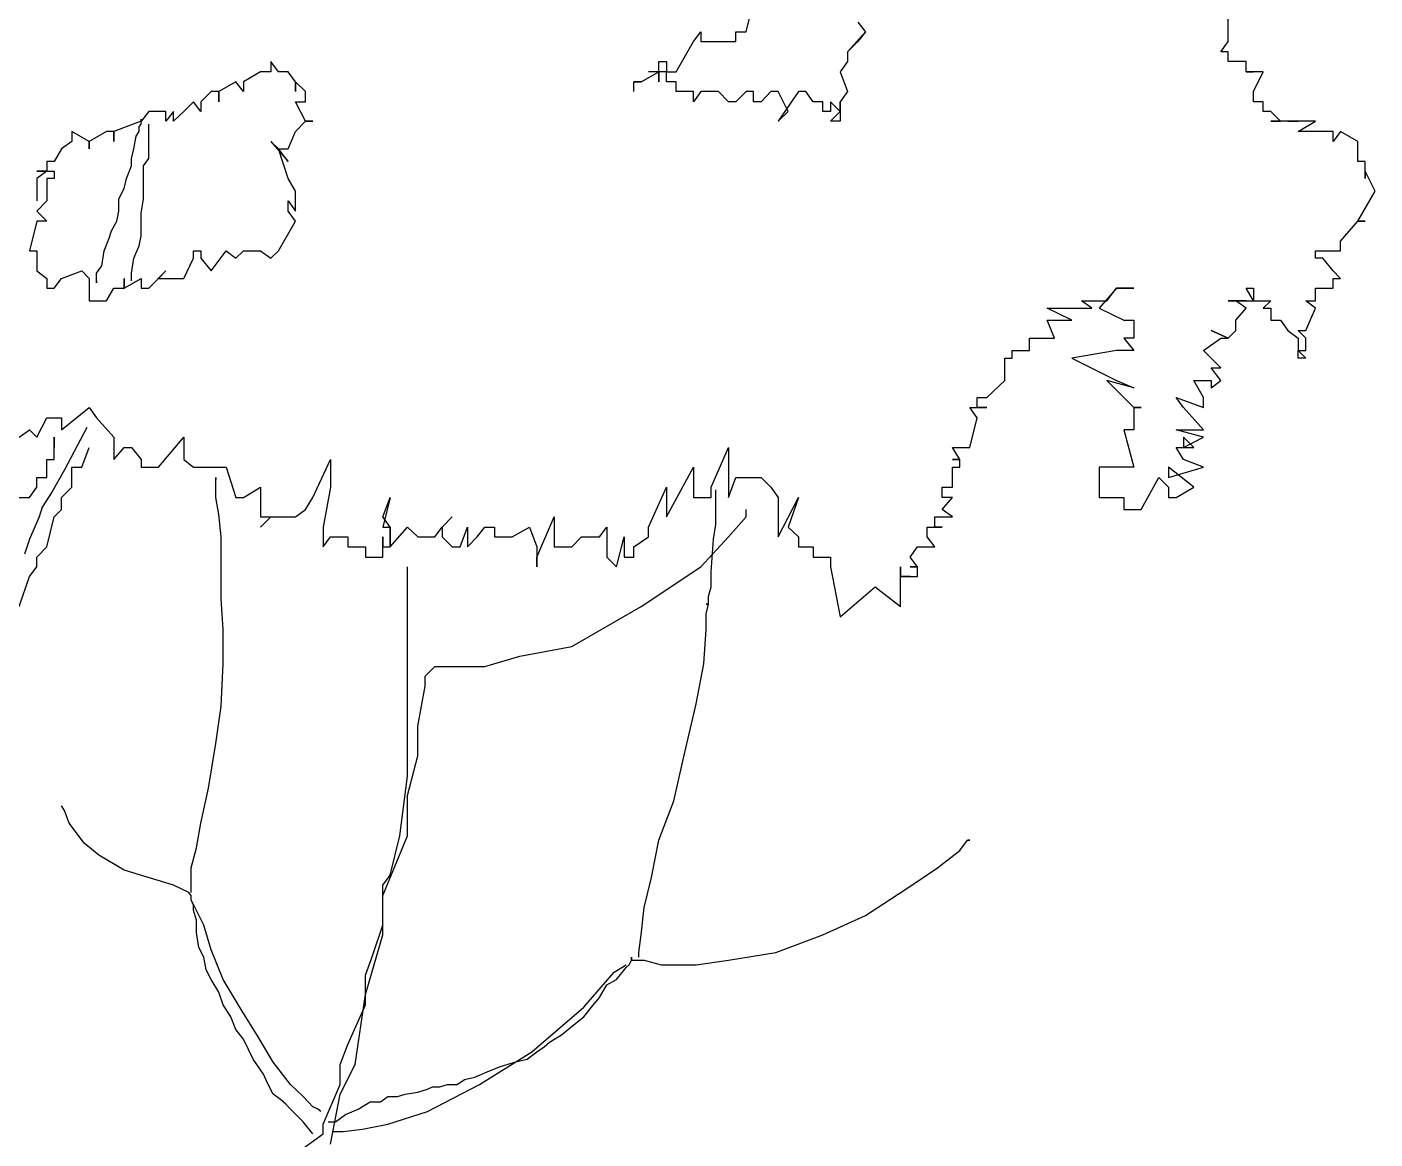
# Model space of a CAD drawing. Extents: x 29.4 to 33.13, y 16.07 to 22.48.
# Drawn here: x 31.247 to 32.826, y 19.064 to 20.366 of the extents above; entities that cross this region are included whole.
import ezdxf

# ---------------------------------------------------------------- set-up
doc = ezdxf.new("R2010")
doc.units = 0
doc.header["$LTSCALE"] = 0.5
doc.header["$MEASUREMENT"] = 0
doc.layers.add('CERCHA', color=7, linetype='CONTINUOUS')

msp = doc.modelspace()

# ---------------------------------------------------------------- linework, layer by layer
at = {"layer": 'CERCHA'}
for p, q in [((32.0897, 20.3604), (32.0984, 20.3953)), ((32.6543, 20.349), (32.6543, 20.3839)), ((32.2206, 20.3718), (32.2293, 20.3604)), ((32.0279, 20.349), (32.0366, 20.3604)), ((32.0366, 20.3604), (32.0366, 20.349)), ((32.0776, 20.3604), (32.0897, 20.3604)), ((32.0776, 20.349), (32.0776, 20.3604)), ((32.2293, 20.3604), (32.2085, 20.3369)), ((32.2085, 20.3369), (32.2293, 20.3604)), ((32.2293, 20.3604), (32.2206, 20.349)), ((32.0078, 20.3134), (32.0279, 20.349)), ((32.0366, 20.349), (32.0776, 20.349)), ((32.2206, 20.349), (32.2085, 20.3369)), ((32.2085, 20.3369), (32.2085, 20.3255)), ((32.6456, 20.3369), (32.6543, 20.349)), ((32.6543, 20.3369), (32.6456, 20.3369)), ((32.6543, 20.3255), (32.6543, 20.3369)), ((31.5331, 20.3255), (31.5331, 20.3134)), ((31.5418, 20.3134), (31.5331, 20.3255)), ((31.9876, 20.3255), (31.9963, 20.3255)), ((31.9876, 20.3134), (31.9876, 20.3255)), ((31.9963, 20.3255), (31.9963, 20.3134)), ((32.2085, 20.3255), (32.1998, 20.3134)), ((32.6752, 20.3255), (32.6543, 20.3255)), ((32.6752, 20.3134), (32.6752, 20.3255)), ((31.521, 20.3134), (31.5008, 20.302)), ((31.5331, 20.3134), (31.521, 20.3134)), ((31.5532, 20.3134), (31.5418, 20.3134)), ((31.5619, 20.302), (31.5532, 20.3134)), ((31.9668, 20.302), (31.9876, 20.3134)), ((31.9876, 20.3134), (31.9755, 20.3134)), ((31.9876, 20.302), (31.9876, 20.3134)), ((31.9876, 20.3134), (31.9876, 20.302)), ((31.9963, 20.3134), (31.9876, 20.3134)), ((31.9963, 20.302), (31.9963, 20.3134)), ((31.9963, 20.3134), (32.0078, 20.3134)), ((32.1998, 20.3134), (32.2085, 20.2906)), ((32.6839, 20.3134), (32.6752, 20.3134)), ((32.6752, 20.3134), (32.6839, 20.3134)), ((32.6953, 20.3134), (32.6752, 20.3134)), ((32.6839, 20.2906), (32.6953, 20.3134)), ((31.4632, 20.2906), (31.4512, 20.2785)), ((31.472, 20.2906), (31.4632, 20.2906)), ((31.4921, 20.302), (31.472, 20.2906)), ((31.472, 20.2785), (31.472, 20.2906)), ((31.472, 20.2906), (31.472, 20.2785)), ((31.5008, 20.2906), (31.4921, 20.302)), ((31.5008, 20.302), (31.5008, 20.2906)), ((31.5619, 20.2906), (31.5619, 20.302)), ((31.5619, 20.302), (31.5619, 20.2906)), ((31.5734, 20.2906), (31.5619, 20.302)), ((31.5734, 20.2785), (31.5734, 20.2906)), ((31.9581, 20.302), (31.9668, 20.302)), ((31.9668, 20.302), (31.9581, 20.302)), ((31.9581, 20.302), (31.9668, 20.302)), ((31.9581, 20.2906), (31.9581, 20.302)), ((32.0078, 20.302), (31.9963, 20.302)), ((32.0078, 20.2906), (32.0078, 20.302)), ((32.0279, 20.2906), (32.0078, 20.2906)), ((32.0279, 20.2785), (32.0279, 20.2906)), ((32.0366, 20.2906), (32.0279, 20.2785)), ((32.0574, 20.2906), (32.0366, 20.2906)), ((32.0689, 20.2785), (32.0574, 20.2906)), ((32.0897, 20.2906), (32.0776, 20.2785)), ((32.0984, 20.2906), (32.0897, 20.2906)), ((32.0984, 20.2785), (32.0984, 20.2906)), ((32.1185, 20.2906), (32.1071, 20.2785)), ((32.1273, 20.2906), (32.1185, 20.2906)), ((32.1387, 20.2671), (32.1273, 20.2906)), ((32.1508, 20.2906), (32.1273, 20.2556)), ((32.1595, 20.2906), (32.1508, 20.2906)), ((32.1682, 20.2785), (32.1595, 20.2906)), ((32.2085, 20.2906), (32.1998, 20.2785)), ((32.6839, 20.2785), (32.6839, 20.2906)), ((31.4424, 20.2785), (31.431, 20.2671)), ((31.4512, 20.2671), (31.4424, 20.2785)), ((31.4512, 20.2785), (31.4512, 20.2671)), ((31.5619, 20.2785), (31.5734, 20.2785)), ((31.5734, 20.2556), (31.5619, 20.2785)), ((32.0776, 20.2785), (32.0689, 20.2785)), ((32.1071, 20.2785), (32.0984, 20.2785)), ((32.1796, 20.2785), (32.1682, 20.2785)), ((32.1796, 20.2671), (32.1796, 20.2785)), ((32.1884, 20.2785), (32.1884, 20.2671)), ((32.1998, 20.2671), (32.1884, 20.2785)), ((32.1998, 20.2785), (32.1998, 20.2556)), ((32.1998, 20.2671), (32.1998, 20.2785)), ((32.1998, 20.2785), (32.1998, 20.2671)), ((32.6953, 20.2785), (32.6839, 20.2785)), ((32.6953, 20.2671), (32.6953, 20.2785)), ((31.3901, 20.2671), (31.3813, 20.2556)), ((31.3813, 20.2523), (31.3813, 20.2583)), ((31.4102, 20.2671), (31.3901, 20.2671)), ((31.4102, 20.2556), (31.4102, 20.2671)), ((31.4189, 20.2671), (31.4102, 20.2556)), ((31.4189, 20.2556), (31.4189, 20.2671)), ((31.431, 20.2671), (31.4189, 20.2556)), ((32.1273, 20.2556), (32.1387, 20.2671)), ((32.1884, 20.2671), (32.1796, 20.2671)), ((32.1884, 20.2556), (32.1998, 20.2671)), ((32.704, 20.2671), (32.6953, 20.2671)), ((32.7154, 20.2556), (32.704, 20.2671)), ((31.3001, 20.2436), (31.3001, 20.2321)), ((31.3202, 20.2321), (31.3001, 20.2436)), ((31.3404, 20.2436), (31.3202, 20.2321)), ((31.3491, 20.2436), (31.3404, 20.2436)), ((31.3813, 20.2556), (31.3491, 20.2436)), ((31.3491, 20.2321), (31.3491, 20.2436)), ((31.3491, 20.2436), (31.3491, 20.2321)), ((31.3753, 20.2382), (31.3786, 20.2436)), ((31.3786, 20.2496), (31.3813, 20.2523)), ((31.3786, 20.2436), (31.3786, 20.2496)), ((31.3901, 20.212), (31.3901, 20.2523)), ((31.5532, 20.2234), (31.5619, 20.2436)), ((31.5619, 20.2436), (31.5734, 20.2556)), ((31.5821, 20.2556), (31.5734, 20.2556)), ((31.5734, 20.2556), (31.5821, 20.2556)), ((32.1998, 20.2556), (32.1884, 20.2556)), ((32.704, 20.2556), (32.7154, 20.2556)), ((32.7363, 20.2556), (32.704, 20.2556)), ((32.7242, 20.2556), (32.7363, 20.2556)), ((32.7564, 20.2556), (32.7242, 20.2556)), ((32.7363, 20.2436), (32.7564, 20.2556)), ((32.7772, 20.2436), (32.7363, 20.2436)), ((32.7772, 20.2321), (32.7772, 20.2436)), ((32.7859, 20.2436), (32.7772, 20.2321)), ((32.8061, 20.2321), (32.7859, 20.2436)), ((31.3001, 20.2321), (31.288, 20.2234)), ((31.3202, 20.2234), (31.3202, 20.2321)), ((31.3202, 20.2321), (31.3202, 20.2234)), ((31.3726, 20.2234), (31.3753, 20.2382)), ((31.5331, 20.2321), (31.5532, 20.2086)), ((31.5418, 20.2234), (31.5331, 20.2321)), ((32.8061, 20.2086), (32.8061, 20.2321)), ((31.288, 20.2234), (31.2793, 20.2086)), ((31.3699, 20.212), (31.3726, 20.2234)), ((31.3699, 20.2033), (31.3699, 20.212)), ((31.384, 20.2033), (31.3901, 20.212)), ((31.5418, 20.2234), (31.5532, 20.2234)), ((31.5532, 20.2086), (31.5418, 20.2234)), ((31.5532, 20.1885), (31.5418, 20.2234)), ((31.2705, 20.1972), (31.2591, 20.1885)), ((31.2591, 20.1972), (31.2793, 20.1972)), ((31.2705, 20.1972), (31.2591, 20.1972)), ((31.2591, 20.1972), (31.2705, 20.1972)), ((31.2705, 20.2086), (31.2705, 20.1972)), ((31.2793, 20.2086), (31.2705, 20.2086)), ((31.2793, 20.1972), (31.2793, 20.1885)), ((31.3639, 20.1885), (31.3699, 20.2033)), ((31.384, 20.165), (31.384, 20.2033)), ((32.8148, 20.2086), (32.8061, 20.2086)), ((32.8148, 20.1885), (32.8148, 20.2086)), ((32.8148, 20.1972), (32.8148, 20.1885)), ((32.8262, 20.1737), (32.8148, 20.1972)), ((31.2591, 20.1885), (31.2591, 20.1623)), ((31.2705, 20.1885), (31.2705, 20.1623)), ((31.2793, 20.1885), (31.2705, 20.1885)), ((31.3612, 20.1771), (31.3639, 20.1885)), ((31.5619, 20.1737), (31.5532, 20.1885)), ((31.2705, 20.1623), (31.2591, 20.1502)), ((31.3551, 20.165), (31.3612, 20.1771)), ((31.3551, 20.1502), (31.3551, 20.165)), ((31.3813, 20.1475), (31.384, 20.165)), ((31.5532, 20.1623), (31.5619, 20.1502)), ((31.5532, 20.1502), (31.5532, 20.1623)), ((31.5619, 20.1502), (31.5619, 20.1737)), ((32.8061, 20.1388), (32.8262, 20.1737)), ((31.2591, 20.1502), (31.2705, 20.1388)), ((31.3525, 20.1388), (31.3551, 20.1502)), ((31.3813, 20.1214), (31.3813, 20.1475)), ((31.5619, 20.1388), (31.5532, 20.1502)), ((31.2591, 20.1388), (31.2504, 20.1039)), ((31.2705, 20.1388), (31.2591, 20.1388)), ((31.3464, 20.1274), (31.3525, 20.1388)), ((31.5418, 20.1039), (31.5619, 20.1388)), ((32.7859, 20.1153), (32.8061, 20.1388)), ((32.8148, 20.1388), (32.8061, 20.1388)), ((32.8061, 20.1388), (32.8148, 20.1388)), ((31.3377, 20.1039), (31.3437, 20.1187)), ((31.3437, 20.1187), (31.3464, 20.1274)), ((31.3786, 20.1099), (31.3813, 20.1214)), ((32.7859, 20.1039), (32.7859, 20.1153)), ((31.2504, 20.1039), (31.2591, 20.1039)), ((31.2591, 20.1039), (31.2591, 20.0804)), ((31.335, 20.0864), (31.3377, 20.1039)), ((31.3726, 20.0952), (31.3786, 20.1099)), ((31.4424, 20.1039), (31.4512, 20.1039)), ((31.4424, 20.0952), (31.4424, 20.1039)), ((31.4512, 20.1039), (31.4512, 20.0952)), ((31.4632, 20.0804), (31.4807, 20.1039)), ((31.4807, 20.1039), (31.4921, 20.0952)), ((31.4921, 20.0952), (31.5008, 20.1039)), ((31.5008, 20.1039), (31.521, 20.1039)), ((31.521, 20.1039), (31.5331, 20.0952)), ((31.5331, 20.0952), (31.5418, 20.1039)), ((32.7564, 20.1039), (32.7859, 20.1039)), ((32.7564, 20.0952), (32.7564, 20.1039)), ((31.329, 20.0777), (31.335, 20.0864)), ((31.3699, 20.0777), (31.3726, 20.0952)), ((31.431, 20.0717), (31.4424, 20.0952)), ((31.4512, 20.0952), (31.4632, 20.0804)), ((32.7651, 20.0952), (32.7564, 20.0952)), ((32.7772, 20.0804), (32.7651, 20.0952)), ((31.2591, 20.0804), (31.2705, 20.0717)), ((31.2705, 20.0717), (31.2705, 20.0603)), ((31.2793, 20.0603), (31.288, 20.0717)), ((31.288, 20.0717), (31.3115, 20.0804)), ((31.3115, 20.0804), (31.3202, 20.0717)), ((31.3202, 20.0717), (31.3202, 20.0455)), ((31.329, 20.0663), (31.329, 20.0777)), ((31.329, 20.069), (31.329, 20.0663)), ((31.329, 20.0663), (31.329, 20.069)), ((31.3612, 20.0603), (31.3813, 20.0717)), ((31.3612, 20.0717), (31.3612, 20.0603)), ((31.3612, 20.0603), (31.3612, 20.0717)), ((31.3699, 20.069), (31.3699, 20.0777)), ((31.3813, 20.0717), (31.3813, 20.0603)), ((31.3901, 20.0603), (31.4102, 20.0804)), ((31.4102, 20.0804), (31.4015, 20.0717)), ((31.4015, 20.0717), (31.431, 20.0717)), ((32.7859, 20.0717), (32.7772, 20.0804)), ((32.7772, 20.0717), (32.7859, 20.0717)), ((32.7772, 20.0603), (32.7772, 20.0717)), ((31.2705, 20.0603), (31.2793, 20.0603)), ((31.3404, 20.0455), (31.3491, 20.0603)), ((31.3491, 20.0603), (31.3612, 20.0603)), ((31.3813, 20.0603), (31.3901, 20.0603)), ((32.5234, 20.0603), (32.5033, 20.0368)), ((32.512, 20.0455), (32.5234, 20.0603)), ((32.5436, 20.0603), (32.5234, 20.0603)), ((32.5234, 20.0603), (32.5436, 20.0603)), ((32.6752, 20.0603), (32.6839, 20.0603)), ((32.6839, 20.0455), (32.6752, 20.0603)), ((32.6839, 20.0603), (32.6839, 20.0455)), ((32.7564, 20.0603), (32.7772, 20.0603)), ((32.7564, 20.0455), (32.7564, 20.0603)), ((31.3202, 20.0455), (31.3404, 20.0455)), ((32.4422, 20.0368), (32.4945, 20.0368)), ((32.471, 20.0227), (32.4422, 20.0368)), ((32.4825, 20.0455), (32.512, 20.0455)), ((32.4945, 20.0368), (32.4825, 20.0455)), ((32.5033, 20.0368), (32.5321, 20.0227)), ((32.6543, 20.0455), (32.6839, 20.0455)), ((32.6752, 20.0455), (32.6543, 20.0455)), ((32.6631, 20.0455), (32.6752, 20.0455)), ((32.6752, 20.0368), (32.6631, 20.0455)), ((32.6631, 20.0227), (32.6752, 20.0368)), ((32.6839, 20.0455), (32.704, 20.0455)), ((32.704, 20.0455), (32.6953, 20.0368)), ((32.6953, 20.0368), (32.704, 20.0368)), ((32.704, 20.0368), (32.704, 20.0227)), ((32.745, 20.0455), (32.7564, 20.0455)), ((32.7564, 20.0368), (32.745, 20.0455)), ((32.745, 20.0106), (32.7564, 20.0368)), ((32.4422, 20.0227), (32.471, 20.0227)), ((32.4509, 20.0018), (32.4422, 20.0227)), ((32.5321, 20.0227), (32.5436, 20.0227)), ((32.5436, 20.0227), (32.5436, 20.0018)), ((32.6631, 20.0106), (32.6631, 20.0227)), ((32.704, 20.0227), (32.7154, 20.0227)), ((32.7154, 20.0227), (32.7242, 20.0106)), ((32.6342, 20.0106), (32.6543, 20.0018)), ((32.6543, 20.0018), (32.6342, 20.0106)), ((32.6543, 20.0018), (32.6631, 20.0106)), ((32.7242, 20.0106), (32.7363, 20.0018)), ((32.7363, 20.0106), (32.745, 20.0106)), ((32.745, 20.0018), (32.7363, 20.0106)), ((32.4214, 20.0018), (32.4509, 20.0018)), ((32.4214, 19.9871), (32.4214, 20.0018)), ((32.5321, 20.0018), (32.5436, 19.9871)), ((32.5436, 20.0018), (32.5321, 20.0018)), ((32.6255, 19.9871), (32.6456, 20.0018)), ((32.6456, 20.0018), (32.6543, 20.0018)), ((32.7363, 20.0018), (32.7363, 19.9871)), ((32.745, 19.9871), (32.745, 20.0018)), ((32.3925, 19.9783), (32.4012, 19.9783)), ((32.3925, 19.9522), (32.3925, 19.9783)), ((32.4012, 19.9871), (32.4214, 19.9871)), ((32.4012, 19.9783), (32.4012, 19.9871)), ((32.5234, 19.9871), (32.471, 19.9783)), ((32.471, 19.9783), (32.5234, 19.9522)), ((32.5436, 19.9871), (32.5234, 19.9871)), ((32.6456, 19.9669), (32.6255, 19.9871)), ((32.7363, 19.9871), (32.745, 19.9871)), ((32.7363, 19.9783), (32.7363, 19.9871)), ((32.7363, 19.9871), (32.745, 19.9783)), ((32.745, 19.9783), (32.7363, 19.9783)), ((32.6342, 19.9669), (32.6456, 19.9669)), ((32.6456, 19.9522), (32.6342, 19.9669)), ((32.3717, 19.932), (32.3925, 19.9522)), ((32.512, 19.9522), (32.5436, 19.9206)), ((32.5436, 19.9434), (32.512, 19.9522)), ((32.5234, 19.9522), (32.5436, 19.9434)), ((32.6141, 19.9522), (32.6342, 19.9522)), ((32.6255, 19.932), (32.6141, 19.9522)), ((32.6342, 19.9434), (32.6456, 19.9522)), ((32.6342, 19.9522), (32.6342, 19.9434)), ((32.3603, 19.932), (32.3717, 19.932)), ((32.3603, 19.9206), (32.3603, 19.932)), ((32.5932, 19.932), (32.6255, 19.9206)), ((32.602, 19.9206), (32.5932, 19.932)), ((32.6255, 19.9206), (32.6255, 19.932)), ((31.288, 19.8944), (31.3202, 19.9206)), ((31.3202, 19.9206), (31.329, 19.9085)), ((32.3515, 19.9206), (32.3717, 19.9206)), ((32.3603, 19.9085), (32.3515, 19.9206)), ((32.3717, 19.9206), (32.3603, 19.9206)), ((32.5436, 19.9206), (32.5436, 19.8944)), ((32.5523, 19.9206), (32.5436, 19.9206)), ((32.5436, 19.9206), (32.5523, 19.9206)), ((32.6255, 19.8944), (32.602, 19.9206)), ((31.2383, 19.8857), (31.2504, 19.8944)), ((31.2504, 19.8944), (31.2591, 19.8857)), ((31.2591, 19.8857), (31.2705, 19.9085)), ((31.2705, 19.9085), (31.288, 19.9085)), ((31.288, 19.9085), (31.288, 19.8944)), ((31.3175, 19.8971), (31.2914, 19.8474)), ((31.329, 19.9085), (31.3491, 19.8857)), ((32.3515, 19.8736), (32.3603, 19.9085)), ((32.5321, 19.8944), (32.5436, 19.8508)), ((32.5436, 19.8944), (32.5321, 19.8944)), ((32.5932, 19.8944), (32.6255, 19.8944)), ((32.6255, 19.8857), (32.5932, 19.8944)), ((31.2793, 19.8736), (31.2793, 19.8857)), ((31.2793, 19.8857), (31.2793, 19.8736)), ((31.2793, 19.8595), (31.2793, 19.8857)), ((31.3491, 19.8857), (31.3491, 19.8595)), ((31.4015, 19.8508), (31.431, 19.8857)), ((31.431, 19.8857), (31.431, 19.8595)), ((32.602, 19.8736), (32.6255, 19.8857)), ((32.602, 19.8857), (32.602, 19.8736)), ((32.6141, 19.8736), (32.602, 19.8857)), ((31.3115, 19.8508), (31.3202, 19.8736)), ((31.3491, 19.8595), (31.3612, 19.8736)), ((31.3612, 19.8736), (31.3699, 19.8736)), ((31.3699, 19.8736), (31.3813, 19.8595)), ((32.0487, 19.8273), (32.0689, 19.8736)), ((32.0689, 19.8736), (32.0689, 19.8152)), ((32.3314, 19.8736), (32.3515, 19.8736)), ((32.3401, 19.8595), (32.3314, 19.8736)), ((32.5932, 19.8736), (32.6141, 19.8736)), ((32.602, 19.8595), (32.5932, 19.8736)), ((31.2705, 19.8595), (31.2793, 19.8595)), ((31.2705, 19.8387), (31.2705, 19.8595)), ((31.2914, 19.8474), (31.2766, 19.8212)), ((31.3001, 19.8508), (31.3115, 19.8508)), ((31.3001, 19.8273), (31.3001, 19.8508)), ((31.3813, 19.8595), (31.3813, 19.8508)), ((31.3813, 19.8508), (31.4015, 19.8508)), ((31.431, 19.8595), (31.4424, 19.8508)), ((31.4424, 19.8508), (31.4807, 19.8508)), ((31.4807, 19.8508), (31.4921, 19.8152)), ((31.5821, 19.8152), (31.6029, 19.8595)), ((31.6029, 19.8595), (31.6029, 19.8273)), ((31.9963, 19.7924), (32.0279, 19.8508)), ((32.0279, 19.8508), (32.0279, 19.8152)), ((32.3314, 19.8595), (32.3401, 19.8595)), ((32.3401, 19.8595), (32.3314, 19.8595)), ((32.3314, 19.8508), (32.3401, 19.8508)), ((32.3314, 19.8273), (32.3314, 19.8508)), ((32.3401, 19.8508), (32.3401, 19.8595)), ((32.5033, 19.8508), (32.5033, 19.8152)), ((32.5436, 19.8508), (32.5033, 19.8508)), ((32.5845, 19.8387), (32.6255, 19.8508)), ((32.5845, 19.8508), (32.5845, 19.8387)), ((32.6141, 19.8273), (32.5845, 19.8508)), ((32.6255, 19.8508), (32.602, 19.8595)), ((31.2591, 19.8387), (31.2705, 19.8387)), ((31.2591, 19.8273), (31.2591, 19.8387)), ((31.4686, 19.8387), (31.4686, 19.836)), ((31.4686, 19.8152), (31.4686, 19.8387)), ((32.0689, 19.8152), (32.0776, 19.8387)), ((32.0776, 19.8387), (32.1071, 19.8387)), ((32.1071, 19.8387), (32.1185, 19.8273)), ((32.5523, 19.8011), (32.5731, 19.8387)), ((32.5731, 19.8387), (32.5845, 19.8273)), ((31.2383, 19.8152), (31.2504, 19.8152)), ((31.2504, 19.8152), (31.2591, 19.8273)), ((31.2766, 19.8212), (31.2652, 19.8038)), ((31.288, 19.8152), (31.3001, 19.8273)), ((31.288, 19.8011), (31.288, 19.8152)), ((31.472, 19.795), (31.4686, 19.8152)), ((31.4921, 19.8152), (31.5008, 19.8152)), ((31.5008, 19.8152), (31.521, 19.8273)), ((31.521, 19.8273), (31.521, 19.7924)), ((31.5734, 19.8011), (31.5821, 19.8152)), ((31.6029, 19.8273), (31.5942, 19.7803)), ((31.6727, 19.8152), (31.664, 19.7803)), ((31.664, 19.7924), (31.6727, 19.8152)), ((31.9755, 19.7803), (31.9963, 19.8273)), ((31.9963, 19.8273), (31.9963, 19.7924)), ((32.0279, 19.8152), (32.0487, 19.8152)), ((32.0487, 19.8152), (32.0487, 19.8273)), ((32.0541, 19.7836), (32.0541, 19.8239)), ((32.1185, 19.8273), (32.1273, 19.8152)), ((32.1273, 19.7689), (32.1508, 19.8152)), ((32.1273, 19.8152), (32.1273, 19.7689)), ((32.1508, 19.8152), (32.1387, 19.7803)), ((32.3193, 19.8273), (32.3314, 19.8273)), ((32.3193, 19.8152), (32.3193, 19.8273)), ((32.3314, 19.8152), (32.3193, 19.8152)), ((32.3193, 19.8011), (32.3314, 19.8152)), ((32.5033, 19.8152), (32.5321, 19.8152)), ((32.5321, 19.8152), (32.5321, 19.8011)), ((32.5845, 19.8273), (32.5845, 19.8152)), ((32.5845, 19.8152), (32.5932, 19.8152)), ((32.5932, 19.8152), (32.6141, 19.8273)), ((31.2652, 19.8038), (31.2618, 19.7924)), ((31.2793, 19.7924), (31.288, 19.8011)), ((31.5619, 19.7924), (31.5734, 19.8011)), ((32.0897, 19.7924), (32.0897, 19.8011)), ((32.3314, 19.7924), (32.3193, 19.8011)), ((32.5321, 19.8011), (32.5523, 19.8011)), ((31.2618, 19.7924), (31.2504, 19.7662)), ((31.2705, 19.7574), (31.2793, 19.7924)), ((31.4747, 19.7689), (31.472, 19.795)), ((31.521, 19.7803), (31.5331, 19.7924)), ((31.5331, 19.7924), (31.521, 19.7803)), ((31.521, 19.7924), (31.5331, 19.7924)), ((31.5331, 19.7924), (31.5619, 19.7924)), ((31.6727, 19.7803), (31.664, 19.7924)), ((31.7452, 19.7924), (31.7338, 19.7803)), ((31.7338, 19.7803), (31.7452, 19.7924)), ((31.8446, 19.7454), (31.8647, 19.7924)), ((31.8647, 19.7924), (31.8647, 19.7574)), ((32.0514, 19.7662), (32.0541, 19.7836)), ((32.0689, 19.7689), (32.0897, 19.7924)), ((32.3106, 19.7924), (32.3314, 19.7924)), ((32.3106, 19.7803), (32.3106, 19.7924)), ((31.4747, 19.6963), (31.4747, 19.7689)), ((31.5942, 19.7803), (31.5942, 19.7574)), ((31.5942, 19.7574), (31.6029, 19.7689)), ((31.6029, 19.7689), (31.623, 19.7689)), ((31.623, 19.7689), (31.623, 19.7574)), ((31.664, 19.7803), (31.6727, 19.7803)), ((31.664, 19.7689), (31.664, 19.7574)), ((31.664, 19.7454), (31.664, 19.7689)), ((31.6727, 19.7574), (31.6929, 19.7803)), ((31.6727, 19.7803), (31.6727, 19.7574)), ((31.6727, 19.7574), (31.6727, 19.7803)), ((31.6929, 19.7803), (31.705, 19.7689)), ((31.705, 19.7689), (31.7251, 19.7689)), ((31.7251, 19.7689), (31.7338, 19.7803)), ((31.7338, 19.7803), (31.7338, 19.7689)), ((31.7338, 19.7689), (31.7452, 19.7574)), ((31.7546, 19.7574), (31.7634, 19.7803)), ((31.7634, 19.7803), (31.7634, 19.7574)), ((31.7634, 19.7574), (31.7748, 19.7689)), ((31.7748, 19.7689), (31.7835, 19.7803)), ((31.7835, 19.7803), (31.7949, 19.7803)), ((31.7949, 19.7803), (31.7949, 19.7689)), ((31.7949, 19.7689), (31.8157, 19.7689)), ((31.8157, 19.7689), (31.8359, 19.7803)), ((31.8359, 19.7803), (31.8446, 19.7574)), ((31.8856, 19.7574), (31.897, 19.7689)), ((31.897, 19.7689), (31.9178, 19.7689)), ((31.9178, 19.7689), (31.9265, 19.7803)), ((31.9265, 19.7803), (31.9265, 19.7454)), ((31.9379, 19.7339), (31.9467, 19.7689)), ((31.9467, 19.7689), (31.9467, 19.7454)), ((31.9581, 19.7574), (31.9755, 19.7689)), ((31.9755, 19.7689), (31.9755, 19.7803)), ((32.0366, 19.7339), (32.0689, 19.7689)), ((32.1387, 19.7803), (32.1508, 19.7689)), ((32.1508, 19.7689), (32.1508, 19.7574)), ((32.3018, 19.7803), (32.3193, 19.7803)), ((32.3018, 19.7689), (32.3018, 19.7803)), ((32.3106, 19.7574), (32.3018, 19.7689)), ((32.3193, 19.7803), (32.3106, 19.7803)), ((31.2504, 19.7662), (31.2444, 19.7487)), ((31.2591, 19.7454), (31.2705, 19.7574)), ((31.623, 19.7574), (31.6439, 19.7574)), ((31.6439, 19.7574), (31.6439, 19.7454)), ((31.664, 19.7574), (31.6727, 19.7574)), ((31.7452, 19.7574), (31.7546, 19.7574)), ((31.8446, 19.7574), (31.8446, 19.7339)), ((31.8647, 19.7574), (31.8856, 19.7574)), ((31.9581, 19.7454), (31.9581, 19.7574)), ((32.0487, 19.7279), (32.0514, 19.7662)), ((32.1508, 19.7574), (32.1682, 19.7574)), ((32.1682, 19.7574), (32.1682, 19.7454)), ((32.2817, 19.7454), (32.2904, 19.7574)), ((32.2904, 19.7574), (32.3106, 19.7574)), ((31.2591, 19.7339), (31.2591, 19.7454)), ((31.6439, 19.7454), (31.664, 19.7454)), ((31.8446, 19.7339), (31.8446, 19.7454)), ((31.9265, 19.7454), (31.9379, 19.7339)), ((31.9467, 19.7454), (31.9581, 19.7454)), ((32.1682, 19.7454), (32.1884, 19.7454)), ((32.1884, 19.7454), (32.1884, 19.7339)), ((32.2904, 19.7339), (32.2817, 19.7454)), ((31.2383, 19.6876), (31.2504, 19.7225)), ((31.2504, 19.7225), (31.2591, 19.7339)), ((31.6929, 19.4889), (31.6929, 19.7339)), ((31.9668, 19.6876), (32.0366, 19.7339)), ((32.0487, 19.7104), (32.0487, 19.7279)), ((32.1884, 19.7339), (32.1998, 19.6755)), ((32.2703, 19.7339), (32.2703, 19.7225)), ((32.2703, 19.7339), (32.2703, 19.7225)), ((32.2703, 19.6876), (32.2703, 19.7339)), ((32.2703, 19.7225), (32.2904, 19.7225)), ((32.2817, 19.7225), (32.2703, 19.7225)), ((32.2703, 19.7225), (32.2817, 19.7225)), ((32.2817, 19.7339), (32.2904, 19.7339)), ((32.2904, 19.7339), (32.2817, 19.7339)), ((32.2904, 19.7225), (32.2904, 19.7339)), ((32.0454, 19.699), (32.0487, 19.7104)), ((32.1998, 19.6755), (32.2407, 19.7104)), ((32.2407, 19.7104), (32.2703, 19.6876)), ((31.4773, 19.6607), (31.4747, 19.6963)), ((32.0427, 19.6903), (32.0454, 19.6903)), ((32.0454, 19.6903), (32.0427, 19.6903)), ((32.0427, 19.6789), (32.0454, 19.6903)), ((32.0454, 19.6903), (32.0454, 19.699)), ((31.8856, 19.6406), (31.9668, 19.6876)), ((32.0427, 19.6607), (32.0427, 19.6789)), ((31.4773, 19.6205), (31.4773, 19.6607)), ((32.04, 19.6205), (32.0427, 19.6607)), ((31.7835, 19.6171), (31.8245, 19.6292)), ((31.8245, 19.6292), (31.8856, 19.6406)), ((31.4747, 19.5708), (31.4773, 19.6205)), ((31.7137, 19.6057), (31.7251, 19.6171)), ((31.7251, 19.6171), (31.7835, 19.6171)), ((32.0313, 19.5735), (32.04, 19.6205)), ((31.705, 19.5473), (31.7137, 19.5943)), ((31.7137, 19.5943), (31.7137, 19.6057)), ((31.4686, 19.5271), (31.4747, 19.5708)), ((32.0165, 19.5097), (32.0313, 19.5735)), ((31.705, 19.5124), (31.705, 19.5473)), ((31.4599, 19.4748), (31.4686, 19.5271)), ((31.6929, 19.466), (31.705, 19.5124)), ((32.0051, 19.46), (32.0165, 19.5097)), ((31.6841, 19.419), (31.6929, 19.4889)), ((31.4512, 19.4338), (31.4599, 19.4748)), ((31.2914, 19.4486), (31.288, 19.4539)), ((31.6929, 19.419), (31.6929, 19.466)), ((31.9876, 19.4137), (32.0051, 19.46)), ((31.2967, 19.4338), (31.2914, 19.4486)), ((31.3055, 19.4224), (31.2967, 19.4338)), ((31.3142, 19.4103), (31.3055, 19.4224)), ((31.4458, 19.4049), (31.4512, 19.4338)), ((31.3316, 19.3962), (31.3142, 19.4103)), ((31.4397, 19.3814), (31.4458, 19.4049)), ((31.664, 19.3492), (31.6929, 19.419)), ((31.6727, 19.3727), (31.6841, 19.419)), ((31.9789, 19.37), (31.9876, 19.4137)), ((32.3401, 19.4016), (32.3488, 19.4137)), ((32.3515, 19.4137), (32.3488, 19.4137)), ((32.3488, 19.4137), (32.3515, 19.4137)), ((31.3612, 19.3787), (31.3316, 19.3962)), ((32.3139, 19.3814), (32.3401, 19.4016)), ((31.4189, 19.3613), (31.3612, 19.3787)), ((31.4397, 19.3526), (31.4397, 19.3814)), ((31.664, 19.3613), (31.6727, 19.3727)), ((32.279, 19.3579), (32.3139, 19.3814)), ((31.4371, 19.3526), (31.4189, 19.3613)), ((31.664, 19.3143), (31.664, 19.3613)), ((31.9702, 19.3351), (31.9789, 19.37)), ((32.2293, 19.3257), (32.279, 19.3579)), ((31.4397, 19.3492), (31.4371, 19.3526)), ((31.4397, 19.3438), (31.4397, 19.3492)), ((31.4424, 19.3378), (31.4397, 19.3438)), ((31.4545, 19.3143), (31.4397, 19.3438)), ((31.664, 19.3029), (31.664, 19.3492)), ((31.4424, 19.3317), (31.4424, 19.3378)), ((31.4458, 19.3203), (31.4424, 19.3317)), ((31.9668, 19.3029), (31.9702, 19.3351)), ((32.1796, 19.3029), (32.2293, 19.3257)), ((31.4458, 19.3056), (31.4458, 19.3203)), ((31.4632, 19.2854), (31.4545, 19.3143)), ((31.6526, 19.2794), (31.664, 19.3143)), ((31.4485, 19.2881), (31.4458, 19.3056)), ((31.6439, 19.233), (31.664, 19.3029)), ((31.9641, 19.2821), (31.9668, 19.3029)), ((32.1246, 19.2821), (32.1796, 19.3029)), ((31.4545, 19.2767), (31.4485, 19.2881)), ((31.4773, 19.2505), (31.4632, 19.2854)), ((31.6439, 19.2559), (31.6526, 19.2794)), ((31.9641, 19.2767), (31.9641, 19.2821)), ((32.0689, 19.2733), (32.1246, 19.2821)), ((31.4572, 19.2619), (31.4545, 19.2767)), ((31.9352, 19.2592), (31.9493, 19.268)), ((31.9379, 19.2505), (31.9493, 19.2646)), ((31.9493, 19.2646), (31.9527, 19.268)), ((31.9527, 19.268), (31.9554, 19.2733)), ((31.9554, 19.2767), (31.9554, 19.2733)), ((31.9554, 19.2733), (31.9554, 19.2767)), ((31.9554, 19.2733), (31.9702, 19.2733)), ((31.9702, 19.2733), (31.9903, 19.268)), ((31.9903, 19.268), (32.0313, 19.268)), ((32.0313, 19.268), (32.0689, 19.2733)), ((31.4632, 19.2505), (31.4572, 19.2619)), ((31.472, 19.2357), (31.4632, 19.2505)), ((31.4982, 19.2156), (31.4773, 19.2505)), ((31.6439, 19.221), (31.6439, 19.2559)), ((31.8997, 19.2183), (31.9352, 19.2592)), ((31.9265, 19.2445), (31.9379, 19.2505)), ((31.4773, 19.221), (31.472, 19.2357)), ((31.6318, 19.1511), (31.6439, 19.233)), ((31.9178, 19.2297), (31.9265, 19.2445)), ((31.4861, 19.2069), (31.4773, 19.221)), ((31.5183, 19.1834), (31.4982, 19.2156)), ((31.623, 19.1746), (31.6439, 19.221)), ((31.8386, 19.1659), (31.8997, 19.2183)), ((31.8997, 19.2069), (31.9084, 19.2183)), ((31.9084, 19.2183), (31.9178, 19.2297)), ((31.4921, 19.1921), (31.4861, 19.2069)), ((31.8882, 19.1981), (31.8997, 19.2069)), ((31.5008, 19.1807), (31.4921, 19.1921)), ((31.5358, 19.1538), (31.5183, 19.1834)), ((31.8594, 19.1773), (31.8735, 19.186)), ((31.8735, 19.186), (31.8882, 19.1981)), ((31.5069, 19.1686), (31.5008, 19.1807)), ((31.5123, 19.1572), (31.5069, 19.1686)), ((31.6143, 19.1511), (31.623, 19.1746)), ((31.8446, 19.1659), (31.8533, 19.1719)), ((31.8533, 19.1719), (31.8594, 19.1773)), ((31.5243, 19.1397), (31.5123, 19.1572)), ((31.5559, 19.1276), (31.5358, 19.1538)), ((31.7775, 19.1276), (31.8386, 19.1659)), ((31.801, 19.1484), (31.8184, 19.1538)), ((31.8184, 19.1538), (31.8332, 19.1572)), ((31.8332, 19.1572), (31.8446, 19.1659)), ((31.5297, 19.1276), (31.5243, 19.1397)), ((31.6143, 19.1276), (31.6143, 19.1511)), ((31.6143, 19.1162), (31.6318, 19.1511)), ((31.76, 19.1337), (31.7721, 19.1364)), ((31.7721, 19.1364), (31.7862, 19.1424)), ((31.7862, 19.1424), (31.801, 19.1484)), ((31.5358, 19.1162), (31.5297, 19.1276)), ((31.5707, 19.1135), (31.5559, 19.1276)), ((31.5942, 19.0813), (31.6143, 19.1276)), ((31.705, 19.1189), (31.7164, 19.1223)), ((31.7164, 19.0961), (31.7775, 19.1276)), ((31.7164, 19.1223), (31.7224, 19.1249)), ((31.7224, 19.1249), (31.7311, 19.1249)), ((31.7311, 19.1249), (31.7399, 19.1276)), ((31.7399, 19.1276), (31.7513, 19.1276)), ((31.7513, 19.1276), (31.76, 19.1337)), ((31.5445, 19.1102), (31.5358, 19.1162)), ((31.5505, 19.1048), (31.5445, 19.1102)), ((31.5559, 19.0988), (31.5505, 19.1048)), ((31.5821, 19.1014), (31.5707, 19.1135)), ((31.6029, 19.0578), (31.6143, 19.1162)), ((31.6351, 19.0988), (31.6492, 19.1075)), ((31.6492, 19.1075), (31.6613, 19.1075)), ((31.6613, 19.1075), (31.67, 19.1135)), ((31.67, 19.1135), (31.6815, 19.1135)), ((31.6815, 19.1135), (31.6902, 19.1162)), ((31.6902, 19.1162), (31.705, 19.1189)), ((31.5707, 19.084), (31.5559, 19.0988)), ((31.5881, 19.0988), (31.5821, 19.1014)), ((31.5915, 19.0961), (31.5881, 19.0988)), ((31.6089, 19.084), (31.6204, 19.0927)), ((31.6204, 19.0927), (31.6351, 19.0988)), ((31.67, 19.0813), (31.7164, 19.0961)), ((31.5821, 19.0699), (31.5707, 19.084)), ((31.5942, 19.0699), (31.5942, 19.0813)), ((31.6002, 19.084), (31.6089, 19.084)), ((31.6177, 19.0726), (31.6405, 19.0753)), ((31.6405, 19.0753), (31.67, 19.0813)), ((31.5619, 19.0464), (31.5942, 19.0699)), ((31.6056, 19.0726), (31.6177, 19.0726))]:
    msp.add_line(p, q, dxfattribs=at)

doc.saveas('drawing.dxf')
